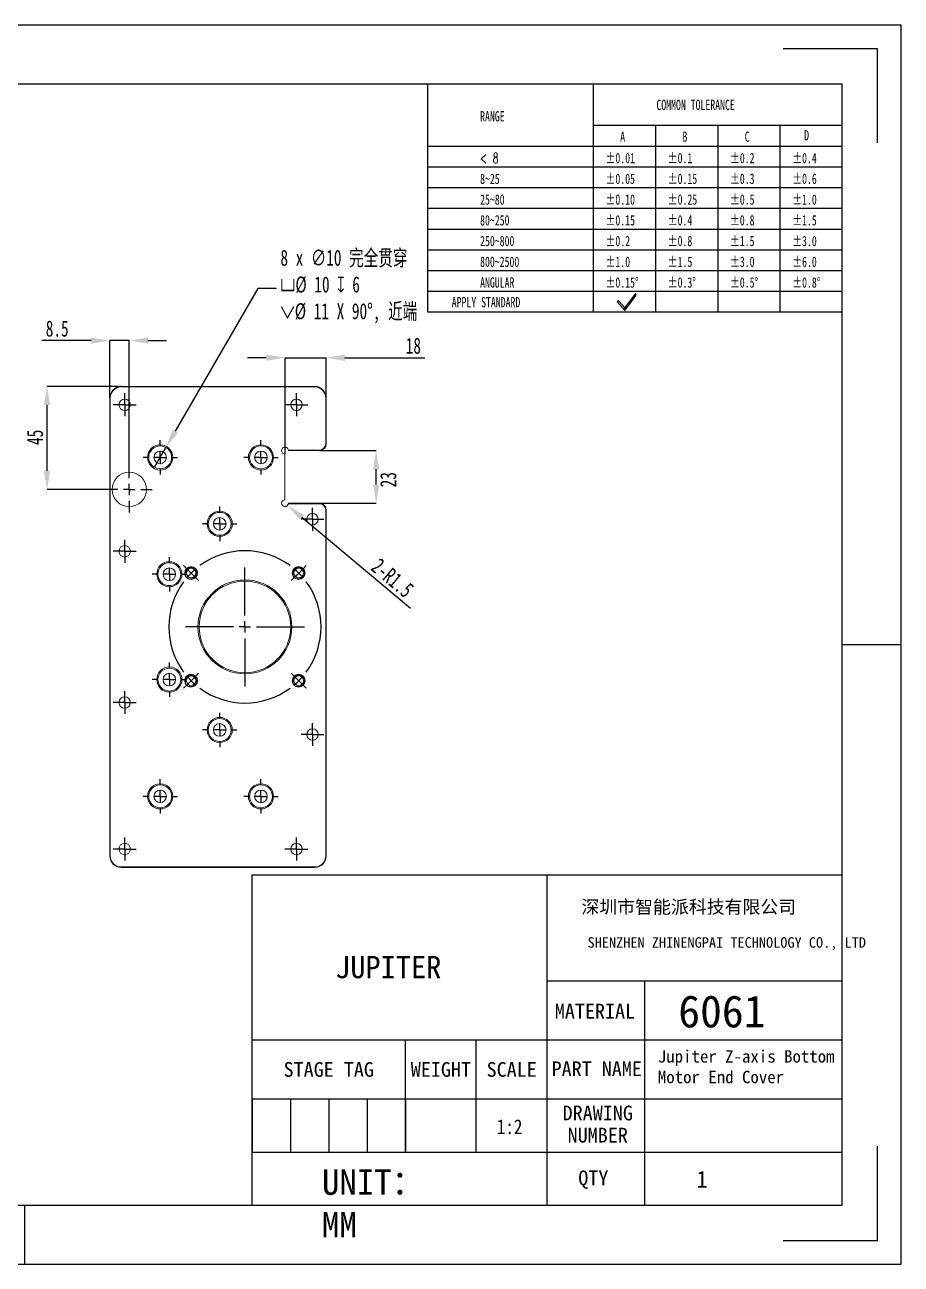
# Model space of a CAD drawing. Header units: millimetres. Extents: x 343 to 726, y -2 to 269.
# Drawn here: x 534.6 to 726, y -2 to 268.6 of the extents above; entities that cross this region are included whole.
import ezdxf

# ---------------------------------------------------------------- set-up
doc = ezdxf.new("R2010")
doc.units = ezdxf.units.MM
doc.header["$PDSIZE"] = -1
doc.linetypes.add('CENTERX2', pattern=[20.32, 12.7, -2.54, 2.54, -2.54])
doc.layers.add('图框', color=7, linetype='Continuous')
doc.layers.add('尺寸线层', color=3, linetype='Continuous', lineweight=18)
doc.styles.add('SLDTEXTSTYLE4', font='TXT', dxfattribs={"width": 0.7})
doc.styles.add('SLDTEXTSTYLE5', font='TXT', dxfattribs={"width": 0.642857, "bigfont": 'bigfont'})
doc.styles.add('TEXTSTYLE_2', font='')
doc.styles.add('TEXTSTYLE_3', font='')
doc.styles.get('TEXTSTYLE_2').set_extended_font_data('宋体')
doc.styles.get('TEXTSTYLE_3').set_extended_font_data('宋体')
doc.dimstyles.new('SLDDIMSTYLE0', dxfattribs={"dimtxt": 3.5, "dimasz": 4.08, "dimexe": 0, "dimexo": 0.0625, "dimgap": 0.875, "dimtad": 2, "dimdec": 1, "dimlfac": 2, "dimrnd": 1e-09, "dimzin": 12, "dimdsep": 46, "dimtxsty": 'SLDTEXTSTYLE4', "dimsah": 1, "dimcen": 0.09, "dimadec": 0, "dimazin": 3, "dimtfac": 1, "dimtdec": 1, "dimtofl": 0, "dimtmove": 0, "dimatfit": 3, "dimfxl": 1, "dimfrac": 2, "dimtolj": 1, "dimtzin": 12, "dimarcsym": 0})
doc.dimstyles.new('SLDDIMSTYLE1', dxfattribs={"dimtxt": 3.5, "dimasz": 4.08, "dimexe": 0, "dimexo": 0.0625, "dimgap": 0.875, "dimtad": 2, "dimdec": 1, "dimlfac": 2, "dimrnd": 1e-09, "dimzin": 12, "dimdsep": 46, "dimtxsty": 'SLDTEXTSTYLE4', "dimsah": 1, "dimcen": 0.09, "dimadec": 0, "dimazin": 3, "dimtfac": 1, "dimtdec": 1, "dimtmove": 0, "dimatfit": 0, "dimfxl": 1, "dimfrac": 2, "dimtolj": 1, "dimtzin": 12, "dimarcsym": 0})
doc.dimstyles.new('SLDDIMSTYLE10', dxfattribs={"dimtxt": 3.5, "dimasz": 4.08, "dimexe": 0, "dimexo": 0.0625, "dimgap": 0.875, "dimtad": 2, "dimdec": 1, "dimlfac": 2, "dimrnd": 1e-09, "dimzin": 12, "dimdsep": 46, "dimtxsty": 'SLDTEXTSTYLE4', "dimsah": 1, "dimcen": 0, "dimadec": 0, "dimazin": 3, "dimtfac": 1, "dimtdec": 1, "dimtofl": 0, "dimtmove": 0, "dimatfit": 3, "dimfxl": 1, "dimfrac": 2, "dimtolj": 1, "dimtzin": 12, "dimarcsym": 0})
doc.dimstyles.new('SLDDIMSTYLE9', dxfattribs={"dimtxt": 3.5, "dimasz": 4.08, "dimexe": 0, "dimexo": 0.0625, "dimgap": 0.875, "dimtad": 0, "dimtih": 1, "dimtoh": 1, "dimdec": 1, "dimlfac": 2, "dimrnd": 1e-09, "dimzin": 12, "dimdsep": 46, "dimtxsty": 'SLDTEXTSTYLE4', "dimblk1": 'NONE', "dimsah": 1, "dimcen": 0, "dimadec": 0, "dimazin": 3, "dimtfac": 1, "dimtdec": 1, "dimtmove": 0, "dimatfit": 3, "dimldrblk": 'NONE', "dimfxl": 1, "dimfrac": 2, "dimtolj": 1, "dimtzin": 12, "dimarcsym": 0})

# ---------------------------------------------------------------- blocks, each defined once
blk = doc.blocks.new('_D_21')
at = {"layer": 'Defpoints', "color": 0, "transparency": 16777216}
for p in [(565.42, 176.31), (562.92, 171.98)]:
    blk.add_point(p, dxfattribs=at)
at = {"layer": '图框', "color": 0, "lineweight": -2, "transparency": 16777216}
for p, q in [((585.46, 211), (567.46, 179.84)), ((589.54, 211), (585.46, 211)), ((562.92, 171.98), (565.42, 176.31))]:
    blk.add_line(p, q, dxfattribs=at)
at = {"layer": '图框', "color": 0, "transparency": 16777216}
blk.add_solid([(566.87, 180.18), (568.05, 179.5), (565.42, 176.31)], dxfattribs=at)
at = {"layer": '图框', "color": 0, "transparency": 16777216, "insert": (590.42, 219.48), "char_height": 3.5, "attachment_point": 1, "style": 'SLDTEXTSTYLE4'}
blk.add_mtext('\\A1;8 x ∅10 完全贯穿\\P{\\fGDT;v}%%c 10 {\\fGDT;x} 6\\P{\\fGDT;w}%%c 11 X 90°, 近端', dxfattribs=at)
blk = doc.blocks.new('_NONE')
blk = doc.blocks.new('_D_22')
at = {"layer": 'Defpoints', "color": 0, "transparency": 16777216}
for p in [(598.92, 175.64), (611.32, 175.64), (598.92, 164.14)]:
    blk.add_point(p, dxfattribs=at)
at = {"layer": '图框', "color": 0, "lineweight": -2, "transparency": 16777216}
for p, q in [((598.98, 175.64), (611.32, 175.64)), ((611.32, 168.22), (611.32, 171.56)), ((598.98, 164.14), (611.32, 164.14))]:
    blk.add_line(p, q, dxfattribs=at)
at = {"layer": '图框', "color": 0, "transparency": 16777216}
for points in [[(610.64, 171.56), (612, 171.56), (611.32, 175.64)], [(610.64, 168.22), (612, 168.22), (611.32, 164.14)]]:
    blk.add_solid(points, dxfattribs=at)
at = {"layer": '图框', "color": 0, "transparency": 16777216, "insert": (612.2, 169.27), "char_height": 3.5, "attachment_point": 2, "rotation": 90, "style": 'SLDTEXTSTYLE4'}
blk.add_mtext('\\A1;23', dxfattribs=at)
blk = doc.blocks.new('_D_23')
at = {"layer": 'Defpoints', "color": 0, "transparency": 16777216}
for p in [(600.42, 195.9), (600.42, 187.14), (591.42, 174.89)]:
    blk.add_point(p, dxfattribs=at)
at = {"layer": '图框', "color": 0, "lineweight": -2, "transparency": 16777216}
for p, q in [((587.34, 195.9), (583.26, 195.9)), ((591.42, 174.95), (591.42, 195.9)), ((591.42, 195.9), (600.42, 195.9)), ((600.42, 187.2), (600.42, 195.9)), ((604.5, 195.9), (621.95, 195.9))]:
    blk.add_line(p, q, dxfattribs=at)
at = {"layer": '图框', "color": 0, "transparency": 16777216}
for points in [[(587.34, 196.58), (587.34, 195.22), (591.42, 195.9)], [(604.5, 196.58), (604.5, 195.22), (600.42, 195.9)]]:
    blk.add_solid(points, dxfattribs=at)
at = {"layer": '图框', "color": 0, "transparency": 16777216, "insert": (619.44, 200.27), "char_height": 3.5, "attachment_point": 2, "style": 'SLDTEXTSTYLE4'}
blk.add_mtext('\\A1;18', dxfattribs=at)
blk = doc.blocks.new('_D_24')
at = {"layer": 'Defpoints', "color": 0, "transparency": 16777216}
for p in [(591.42, 164.14), (591.99, 163.66)]:
    blk.add_point(p, dxfattribs=at)
at = {"layer": '图框', "color": 0, "lineweight": -2, "transparency": 16777216}
blk.add_line((618.81, 141.13), (595.12, 161.03), dxfattribs=at)
at = {"layer": '图框', "color": 0, "transparency": 16777216}
blk.add_solid([(595.55, 161.56), (594.68, 160.51), (591.99, 163.66)], dxfattribs=at)
at = {"layer": '图框', "color": 0, "transparency": 16777216, "insert": (612.2, 152.4), "char_height": 3.5, "attachment_point": 1, "rotation": 319.9611, "style": 'SLDTEXTSTYLE4'}
blk.add_mtext('\\A1;2-R1.5', dxfattribs=at)
blk = doc.blocks.new('_D_25')
at = {"layer": 'Defpoints', "color": 0, "transparency": 16777216}
for p in [(539.46, 189.64), (555.67, 189.64), (552.42, 167.14)]:
    blk.add_point(p, dxfattribs=at)
at = {"layer": '图框', "color": 0, "lineweight": -2, "transparency": 16777216}
for p, q in [((555.61, 189.64), (539.46, 189.64)), ((539.46, 171.22), (539.46, 185.56)), ((552.36, 167.14), (539.46, 167.14))]:
    blk.add_line(p, q, dxfattribs=at)
at = {"layer": '图框', "color": 0, "transparency": 16777216}
for points in [[(538.78, 185.56), (540.14, 185.56), (539.46, 189.64)], [(538.78, 171.22), (540.14, 171.22), (539.46, 167.14)]]:
    blk.add_solid(points, dxfattribs=at)
at = {"layer": '图框', "color": 0, "transparency": 16777216, "insert": (535.08, 178.52), "char_height": 3.5, "attachment_point": 2, "rotation": 90, "style": 'SLDTEXTSTYLE4'}
blk.add_mtext('\\A1;45', dxfattribs=at)
blk = doc.blocks.new('_D_26')
at = {"layer": 'Defpoints', "color": 0, "transparency": 16777216}
for p in [(557.42, 199.64), (553.17, 187.14), (557.42, 172.14)]:
    blk.add_point(p, dxfattribs=at)
at = {"layer": '图框', "color": 0, "lineweight": -2, "transparency": 16777216}
for p, q in [((549.09, 199.64), (538.36, 199.64)), ((553.17, 187.2), (553.17, 199.64)), ((557.42, 199.64), (553.17, 199.64)), ((557.42, 172.2), (557.42, 199.64)), ((561.5, 199.64), (565.58, 199.64))]:
    blk.add_line(p, q, dxfattribs=at)
at = {"layer": '图框', "color": 0, "transparency": 16777216}
for points in [[(549.09, 200.32), (549.09, 198.96), (553.17, 199.64)], [(561.5, 200.32), (561.5, 198.96), (557.42, 199.64)]]:
    blk.add_solid(points, dxfattribs=at)
at = {"layer": '图框', "color": 0, "transparency": 16777216, "insert": (541.68, 204.02), "char_height": 3.5, "attachment_point": 2, "style": 'SLDTEXTSTYLE4'}
blk.add_mtext('\\A1;8.5', dxfattribs=at)
blk = doc.blocks.new('SW_CENTERMARKSYMBOL_21')
at = {"layer": '图框', "color": 0}
for p, q in [((-0.88, 24.38), (-1.63, 25.13)), ((0, 23.5), (-0.88, 24.38)), ((11.75, 14.25), (11.75, 24.75)), ((23.5, 23.5), (24.38, 24.38)), ((24.38, 24.38), (25.13, 25.13)), ((0, 23.5), (0.88, 22.62)), ((0.88, 22.62), (1.63, 21.87)), ((22.62, 22.62), (21.87, 21.87)), ((23.5, 23.5), (22.62, 22.62)), ((9.25, 11.75), (-1.25, 11.75)), ((11.75, 11.75), (10.5, 11.75)), ((11.75, 11.75), (11.75, 13)), ((11.75, 11.75), (11.75, 10.5)), ((11.75, 11.75), (13, 11.75)), ((14.25, 11.75), (24.75, 11.75)), ((11.75, 9.25), (11.75, -1.25)), ((0, 0), (-0.88, -0.88)), ((0, 0), (0.88, 0.88)), ((0.88, 0.88), (1.63, 1.63)), ((22.62, 0.88), (21.87, 1.63)), ((23.5, 0), (22.62, 0.88)), ((-0.88, -0.88), (-1.63, -1.63)), ((23.5, 0), (24.38, -0.88)), ((24.38, -0.88), (25.13, -1.63))]:
    blk.add_line(p, q, dxfattribs=at)
for start, end in [(53.62, 126.38), (135, 139.31), (130.69, 135), (45, 49.31), (40.69, 45), (143.62, 216.38), (323.62, 36.38), (220.69, 225), (315, 319.31), (225, 229.31), (233.62, 306.38), (310.69, 315)]:
    blk.add_arc((11.75, 11.75), 16.62, start, end, dxfattribs=at)
blk = doc.blocks.new('SW_CENTERMARKSYMBOL_22')
at = {"layer": '图框', "color": 0}
for p, q in [((0, 2.5), (0, 3.75)), ((-2.5, 0), (-3.75, 0)), ((0, 0), (-1.25, 0)), ((0, 0), (0, 1.25)), ((0, 0), (0, -1.25)), ((0, 0), (1.25, 0)), ((2.5, 0), (3.75, 0)), ((0, -2.5), (0, -3.75))]:
    blk.add_line(p, q, dxfattribs=at)
blk = doc.blocks.new('SW_CENTERMARKSYMBOL_23')
at = {"layer": '图框', "color": 0}
for p, q in [((0, 2.5), (0, 3.75)), ((-2.5, 0), (-3.75, 0)), ((0, 0), (-1.25, 0)), ((0, 0), (0, 1.25)), ((0, 0), (0, -1.25)), ((0, 0), (1.25, 0)), ((2.5, 0), (3.75, 0)), ((0, -2.5), (0, -3.75))]:
    blk.add_line(p, q, dxfattribs=at)
blk = doc.blocks.new('SW_CENTERMARKSYMBOL_24')
at = {"layer": '图框', "color": 0}
for p, q in [((0, 2.5), (0, 3.75)), ((-2.5, 0), (-3.75, 0)), ((0, 0), (-1.25, 0)), ((0, 0), (0, 1.25)), ((0, 0), (0, -1.25)), ((0, 0), (1.25, 0)), ((2.5, 0), (3.75, 0)), ((0, -2.5), (0, -3.75))]:
    blk.add_line(p, q, dxfattribs=at)
blk = doc.blocks.new('SW_CENTERMARKSYMBOL_25')
at = {"layer": '图框', "color": 0}
for p, q in [((0, 2.5), (0, 3.75)), ((-2.5, 0), (-3.75, 0)), ((0, 0), (-1.25, 0)), ((0, 0), (0, 1.25)), ((0, 0), (0, -1.25)), ((0, 0), (1.25, 0)), ((2.5, 0), (3.75, 0)), ((0, -2.5), (0, -3.75))]:
    blk.add_line(p, q, dxfattribs=at)
blk = doc.blocks.new('SW_CENTERMARKSYMBOL_26')
at = {"layer": '图框', "color": 0}
for p, q in [((0, 2.5), (0, 3.75)), ((-2.5, 0), (-3.75, 0)), ((0, 0), (-1.25, 0)), ((0, 0), (0, 1.25)), ((0, 0), (0, -1.25)), ((0, 0), (1.25, 0)), ((2.5, 0), (3.75, 0)), ((0, -2.5), (0, -3.75))]:
    blk.add_line(p, q, dxfattribs=at)
blk = doc.blocks.new('SW_CENTERMARKSYMBOL_27')
at = {"layer": '图框', "color": 0}
for p, q in [((0, 2.5), (0, 3.75)), ((-2.5, 0), (-3.75, 0)), ((0, 0), (-1.25, 0)), ((0, 0), (0, 1.25)), ((0, 0), (0, -1.25)), ((0, 0), (1.25, 0)), ((2.5, 0), (3.75, 0)), ((0, -2.5), (0, -3.75))]:
    blk.add_line(p, q, dxfattribs=at)
blk = doc.blocks.new('SW_CENTERMARKSYMBOL_28')
at = {"layer": '图框', "color": 0}
for p, q in [((0, 2.5), (0, 3.75)), ((-2.5, 0), (-3.75, 0)), ((0, 0), (-1.25, 0)), ((0, 0), (0, 1.25)), ((0, 0), (0, -1.25)), ((0, 0), (1.25, 0)), ((2.5, 0), (3.75, 0)), ((0, -2.5), (0, -3.75))]:
    blk.add_line(p, q, dxfattribs=at)
blk = doc.blocks.new('SW_CENTERMARKSYMBOL_29')
at = {"layer": '图框', "color": 0}
for p, q in [((0, 2.5), (0, 3.75)), ((-2.5, 0), (-3.75, 0)), ((0, 0), (-1.25, 0)), ((0, 0), (0, 1.25)), ((0, 0), (0, -1.25)), ((0, 0), (1.25, 0)), ((2.5, 0), (3.75, 0)), ((0, -2.5), (0, -3.75))]:
    blk.add_line(p, q, dxfattribs=at)
blk = doc.blocks.new('SW_CENTERMARKSYMBOL_30')
at = {"layer": '图框', "color": 0}
for p, q in [((0, 2.5), (0, 11.25)), ((-2.5, 0), (-11.25, 0)), ((0, 0), (-1.25, 0)), ((0, 0), (0, 1.25)), ((0, 0), (0, -1.25)), ((0, 0), (1.25, 0)), ((2.5, 0), (11.25, 0)), ((0, -2.5), (0, -11.25))]:
    blk.add_line(p, q, dxfattribs=at)
blk = doc.blocks.new('SW_CENTERMARKSYMBOL_31')
at = {"layer": '图框', "color": 0}
for p, q in [((-1.25, 0), (-2.5, 0)), ((0, 0), (-1.25, 0)), ((0, 1.25), (0, 2.5)), ((0, 0), (0, 1.25)), ((0, 0), (0, -1.25)), ((0, 0), (1.25, 0)), ((1.25, 0), (2.5, 0)), ((0, -1.25), (0, -2.5))]:
    blk.add_line(p, q, dxfattribs=at)
blk = doc.blocks.new('SW_CENTERMARKSYMBOL_32')
at = {"layer": '图框', "color": 0}
for p, q in [((-1.25, 0), (-2.5, 0)), ((0, 0), (-1.25, 0)), ((0, 1.25), (0, 2.5)), ((0, 0), (0, 1.25)), ((0, 0), (0, -1.25)), ((0, 0), (1.25, 0)), ((1.25, 0), (2.5, 0)), ((0, -1.25), (0, -2.5))]:
    blk.add_line(p, q, dxfattribs=at)
blk = doc.blocks.new('SW_CENTERMARKSYMBOL_33')
at = {"layer": '图框', "color": 0}
for p, q in [((-1.25, 0), (-2.5, 0)), ((0, 0), (-1.25, 0)), ((0, 1.25), (0, 2.5)), ((0, 0), (0, 1.25)), ((0, 0), (0, -1.25)), ((0, 0), (1.25, 0)), ((1.25, 0), (2.5, 0)), ((0, -1.25), (0, -2.5))]:
    blk.add_line(p, q, dxfattribs=at)
blk = doc.blocks.new('SW_CENTERMARKSYMBOL_34')
at = {"layer": '图框', "color": 0}
for p, q in [((-1.25, 0), (-2.5, 0)), ((0, 0), (-1.25, 0)), ((0, 1.25), (0, 2.5)), ((0, 0), (0, 1.25)), ((0, 0), (0, -1.25)), ((0, 0), (1.25, 0)), ((1.25, 0), (2.5, 0)), ((0, -1.25), (0, -2.5))]:
    blk.add_line(p, q, dxfattribs=at)
blk = doc.blocks.new('SW_CENTERMARKSYMBOL_35')
at = {"layer": '图框', "color": 0}
for p, q in [((-1.25, 0), (-2.5, 0)), ((0, 0), (-1.25, 0)), ((0, 1.25), (0, 2.5)), ((0, 0), (0, 1.25)), ((0, 0), (0, -1.25)), ((0, 0), (1.25, 0)), ((1.25, 0), (2.5, 0)), ((0, -1.25), (0, -2.5))]:
    blk.add_line(p, q, dxfattribs=at)
blk = doc.blocks.new('SW_CENTERMARKSYMBOL_36')
at = {"layer": '图框', "color": 0}
for p, q in [((-1.25, 0), (-2.5, 0)), ((0, 0), (-1.25, 0)), ((0, 1.25), (0, 2.5)), ((0, 0), (0, 1.25)), ((0, 0), (0, -1.25)), ((0, 0), (1.25, 0)), ((1.25, 0), (2.5, 0)), ((0, -1.25), (0, -2.5))]:
    blk.add_line(p, q, dxfattribs=at)
blk = doc.blocks.new('SW_CENTERMARKSYMBOL_37')
at = {"layer": '图框', "color": 0}
for p, q in [((-1.25, 0), (-2.5, 0)), ((0, 0), (-1.25, 0)), ((0, 1.25), (0, 2.5)), ((0, 0), (0, 1.25)), ((0, 0), (0, -1.25)), ((0, 0), (1.25, 0)), ((1.25, 0), (2.5, 0)), ((0, -1.25), (0, -2.5))]:
    blk.add_line(p, q, dxfattribs=at)
blk = doc.blocks.new('SW_CENTERMARKSYMBOL_38')
at = {"layer": '图框', "color": 0}
for p, q in [((-1.25, 0), (-2.5, 0)), ((0, 0), (-1.25, 0)), ((0, 1.25), (0, 2.5)), ((0, 0), (0, 1.25)), ((0, 0), (0, -1.25)), ((0, 0), (1.25, 0)), ((1.25, 0), (2.5, 0)), ((0, -1.25), (0, -2.5))]:
    blk.add_line(p, q, dxfattribs=at)
blk = doc.blocks.new('SW_CENTERMARKSYMBOL_39')
at = {"layer": '图框', "color": 0}
for p, q in [((0, 2.5), (0, 5)), ((-2.5, 0), (-5, 0)), ((0, 0), (-1.25, 0)), ((0, 0), (0, 1.25)), ((0, 0), (0, -1.25)), ((0, 0), (1.25, 0)), ((2.5, 0), (5, 0)), ((0, -2.5), (0, -5))]:
    blk.add_line(p, q, dxfattribs=at)

msp = doc.modelspace()

# ---------------------------------------------------------------- linework, layer by layer
at = {"color": 7, "linetype": 'Continuous'}
for p, q in [((343.2676861, 268.5895134), (725.9520135, 268.5895134)), ((725.9520135, -1.99536456), (725.9520135, 268.5895134)), ((700.18202513, 263.43551573), (720.79801583, 263.43551573)), ((720.79801583, 242.81952503), (720.79801583, 263.43551573)), ((356.15268028, 255.70451921), (713.06701932, 255.70451921)), ((713.06701932, 10.88962963), (713.06701932, 255.70451921)), ((713.06701932, 133.29707442), (725.9520135, 133.29707442)), ((720.79801583, 3.15863311), (720.79801583, 23.77462382)), ((356.15268028, 10.88962963), (713.06701932, 10.88962963)), ((534.6098498, -1.99536456), (534.6098498, 10.88962963)), ((700.18202513, 3.15863311), (720.79801583, 3.15863311)), ((343.2676861, -1.99536456), (725.9520135, -1.99536456))]:
    msp.add_line(p, q, dxfattribs=at)
for p, q in [((622.49441472, 255.70451921), (622.49441472, 205.88958669)), ((658.72345656, 255.70451921), (658.72345656, 205.88958669)), ((658.72345656, 246.64725876), (713.06701932, 246.64725876)), ((672.30934725, 246.64725876), (672.30934725, 205.88958669)), ((685.89523794, 246.64725876), (685.89523794, 205.88958669)), ((699.48112863, 246.64725876), (699.48112863, 205.88958669)), ((622.49441472, 242.11862853), (713.06701932, 242.11862853)), ((622.49441472, 237.5899983), (713.06701932, 237.5899983)), ((622.49441472, 233.06136807), (713.06701932, 233.06136807)), ((622.49441472, 228.53273784), (713.06701932, 228.53273784)), ((622.49441472, 224.00410761), (713.06701932, 224.00410761)), ((622.49441472, 219.47547738), (713.06701932, 219.47547738)), ((622.49441472, 214.94684715), (713.06701932, 214.94684715)), ((622.49441472, 210.41821692), (713.06701932, 210.41821692)), ((667.9251763, 209.95064314), (665.59398608, 206.78901768)), ((665.62200292, 206.21654165), (668.10817123, 209.58835272)), ((668.10817123, 209.58835272), (667.9251763, 209.95064314)), ((622.49441472, 205.88958669), (713.06701932, 205.88958669)), ((664.19416174, 208.34332995), (663.92495465, 208.10088019)), ((663.92495465, 208.10088019), (665.62200292, 206.21654165)), ((665.59398608, 206.78901768), (664.19416174, 208.34332995)), ((665.62200292, 206.21654165), (665.59398608, 206.78901768)), ((665.59398608, 206.78901768), (665.62200292, 206.21654165))]:
    msp.add_line(p, q)
at = {"color": 7, "linetype": 'Continuous', "lineweight": 15}
for p, q in [((555.6691113, 189.54164266), (555.6691113, 189.64164266)), ((555.6691113, 189.64164266), (597.9191113, 189.64164266)), ((597.9191113, 189.54164266), (555.6691113, 189.54164266)), ((597.9191113, 189.54164266), (597.9191113, 189.64164266)), ((553.2691113, 187.14164266), (553.1691113, 187.14164266)), ((553.1691113, 87.14164266), (553.1691113, 187.14164266)), ((553.2691113, 187.14164266), (553.2691113, 87.14164266)), ((600.3191113, 177.14164266), (600.3191113, 187.14164266)), ((600.3191113, 187.14164266), (600.4191113, 187.14164266)), ((600.4191113, 187.14164266), (600.4191113, 177.14164266)), ((600.3191113, 177.14164266), (600.4191113, 177.14164266)), ((591.4191113, 164.89164266), (591.4191113, 174.89164266)), ((592.16241474, 175.74164266), (598.9191113, 175.74164266)), ((598.9191113, 175.64164266), (592.1691113, 175.64164266)), ((598.9191113, 175.74164266), (598.9191113, 175.64164266)), ((598.9191113, 164.04164266), (592.16241474, 164.04164266)), ((592.1691113, 164.14164266), (598.9191113, 164.14164266)), ((598.9191113, 164.04164266), (598.9191113, 164.14164266)), ((600.3191113, 87.14164266), (600.3191113, 162.64164266)), ((600.3191113, 162.64164266), (600.4191113, 162.64164266)), ((600.4191113, 162.64164266), (600.4191113, 87.14164266)), ((553.2691113, 87.14164266), (553.1691113, 87.14164266)), ((600.3191113, 87.14164266), (600.4191113, 87.14164266)), ((555.6691113, 84.74164266), (555.6691113, 84.64164266)), ((555.6691113, 84.74164266), (597.9191113, 84.74164266)), ((597.9191113, 84.64164266), (555.6691113, 84.64164266)), ((597.9191113, 84.74164266), (597.9191113, 84.64164266))]:
    msp.add_line(p, q, dxfattribs=at)
at = {"color": 2, "linetype": 'Continuous'}
for p, q in [((584.21707743, 46.96761336), (584.21707743, 83.04559708)), ((584.21707743, 46.96761336), (584.21707743, 83.04559708)), ((584.21707743, 83.04559708), (648.64204837, 83.04559708)), ((648.64204837, 34.08261917), (648.64204837, 83.04559708)), ((648.64204837, 59.85260754), (648.64204837, 83.04559708)), ((648.64204837, 83.04559708), (713.06701932, 83.04559708)), ((648.64204837, 46.96761336), (648.64204837, 83.04559708)), ((713.06701932, 59.85260754), (713.06701932, 83.04559708)), ((648.64204837, 59.85260754), (713.06701932, 59.85260754)), ((669.93230491, 59.85260754), (669.93230491, 10.88962963)), ((713.06701932, 34.08261917), (713.06701932, 59.85260754)), ((584.21707743, 10.88962963), (584.21707743, 46.96761336)), ((584.21707743, 46.96761336), (648.64204837, 46.96761336)), ((584.21707743, 34.08261917), (584.21707743, 46.96761336)), ((584.21707743, 46.96761336), (617.71806232, 46.96761336)), ((617.71806232, 34.08261917), (617.71806232, 46.96761336)), ((617.71806232, 34.08261917), (617.71806232, 46.96761336)), ((617.71806232, 46.96761336), (648.64204837, 46.96761336)), ((633.18005534, 34.08261917), (633.18005534, 46.96761336)), ((648.64204837, 46.96761336), (713.06701932, 46.96761336)), ((648.64204837, 34.08261917), (648.64204837, 46.96761336)), ((584.21707743, 22.4861244), (584.21707743, 34.08261917)), ((584.21707743, 34.08261917), (617.71806232, 34.08261917)), ((584.21707743, 34.08261917), (617.71806232, 34.08261917)), ((584.21707743, 34.08261917), (617.71806232, 34.08261917)), ((584.21707743, 34.08261917), (584.21707743, 22.4861244)), ((592.59232365, 34.08261917), (592.59232365, 22.4861244)), ((600.96756987, 34.08261917), (600.96756987, 22.4861244)), ((609.3428161, 34.08261917), (609.3428161, 22.4861244)), ((617.71806232, 22.4861244), (617.71806232, 34.08261917)), ((617.71806232, 22.4861244), (617.71806232, 34.08261917)), ((617.71806232, 34.08261917), (648.64204837, 34.08261917)), ((617.71806232, 34.08261917), (648.64204837, 34.08261917)), ((617.71806232, 34.08261917), (617.71806232, 22.4861244)), ((633.18005534, 22.4861244), (633.18005534, 34.08261917)), ((648.64204837, 10.88962963), (648.64204837, 34.08261917)), ((648.64204837, 34.08261917), (713.06701932, 34.08261917)), ((648.64204837, 34.08261917), (713.06701932, 34.08261917)), ((648.64204837, 22.4861244), (648.64204837, 34.08261917)), ((713.06701932, 10.88962963), (713.06701932, 34.08261917)), ((584.21707743, 10.88962963), (584.21707743, 22.4861244)), ((584.21707743, 22.4861244), (648.64204837, 22.4861244)), ((584.21707743, 22.4861244), (617.71806232, 22.4861244)), ((584.21707743, 22.4861244), (617.71806232, 22.4861244)), ((617.71806232, 22.4861244), (648.64204837, 22.4861244)), ((648.64204837, 10.88962963), (648.64204837, 22.4861244)), ((648.64204837, 22.4861244), (713.06701932, 22.4861244)), ((532.67710067, 10.88962963), (563.60108672, 10.88962963)), ((563.60108672, 10.88962963), (584.21707743, 10.88962963)), ((584.21707743, 10.88962963), (648.64204837, 10.88962963)), ((648.64204837, 10.88962963), (713.06701932, 10.88962963))]:
    msp.add_line(p, q, dxfattribs=at)
at = {"color": 7, "linetype": 'Continuous', "lineweight": 15}
for centre, radius in [((556.4191113, 185.64164266), 1.25), ((593.9191113, 185.64164266), 1.25), ((564.1691113, 174.14164266), 2.75), ((564.1691113, 174.14164266), 2.5), ((586.1691113, 174.14164266), 2.75), ((586.1691113, 174.14164266), 2.5), ((564.1691113, 174.14164266), 1.375), ((586.1691113, 174.14164266), 1.375), ((557.4191113, 167.14164266), 3.75), ((577.1691113, 159.64164266), 2.75), ((577.1691113, 159.64164266), 2.5), ((577.1691113, 159.64164266), 1.375), ((597.4191113, 160.64164266), 1.25), ((556.4191113, 153.64164266), 1.25), ((566.1691113, 148.64164266), 2.75), ((566.1691113, 148.64164266), 2.5), ((566.1691113, 148.64164266), 1.375), ((570.9191113, 148.89164266), 1.4), ((570.9191113, 148.89164266), 1.05), ((594.4191113, 148.89164266), 1.4), ((594.4191113, 148.89164266), 1.05), ((582.6691113, 137.14164266), 10.25), ((582.6691113, 137.14164266), 10), ((566.1691113, 125.64164266), 2.75), ((566.1691113, 125.64164266), 2.5), ((566.1691113, 125.64164266), 1.375), ((570.9191113, 125.39164266), 1.4), ((570.9191113, 125.39164266), 1.05), ((594.4191113, 125.39164266), 1.4), ((594.4191113, 125.39164266), 1.05), ((556.4191113, 120.64164266), 1.25), ((577.1691113, 114.64164266), 2.75), ((577.1691113, 114.64164266), 2.5), ((577.1691113, 114.64164266), 1.375), ((597.4191113, 113.64164266), 1.25), ((564.1691113, 100.14164266), 2.75), ((586.1691113, 100.14164266), 2.75), ((564.1691113, 100.14164266), 2.5), ((564.1691113, 100.14164266), 1.375), ((586.1691113, 100.14164266), 2.5), ((586.1691113, 100.14164266), 1.375), ((556.4191113, 88.64164266), 1.25), ((593.9191113, 88.64164266), 1.25)]:
    msp.add_circle(centre, radius, dxfattribs=at)
for centre, radius, start, end in [((555.6691113, 187.14164266), 2.5, 90, 180), ((555.6691113, 187.14164266), 2.4, 90, 180), ((597.9191113, 187.14164266), 2.5, 0, 90), ((597.9191113, 187.14164266), 2.4, 0, 90), ((591.4191113, 175.64164266), 0.75, 7.6622556608, 270), ((598.9191113, 177.14164266), 1.4, 270, 0), ((598.9191113, 177.14164266), 1.5, 270, 0), ((591.4191113, 164.14164266), 0.75, 90, 352.3377443392), ((598.9191113, 162.64164266), 1.5, 0, 90), ((598.9191113, 162.64164266), 1.4, 0, 90), ((555.6691113, 87.14164266), 2.5, 180, 270), ((555.6691113, 87.14164266), 2.4, 180, 270), ((597.9191113, 87.14164266), 2.4, 270, 0), ((597.9191113, 87.14164266), 2.5, 270, 0)]:
    msp.add_arc(centre, radius, start, end, dxfattribs=at)
at = {"color": 7, "linetype": 'Continuous', "lineweight": 0}
for centre in [(570.9191113, 148.89164266), (594.4191113, 148.89164266), (570.9191113, 125.39164266), (594.4191113, 125.39164266)]:
    msp.add_arc(centre, 1.25, 255, 195, dxfattribs=at)
at = {"color": 7, "linetype": 'Continuous', "lineweight": 15}
for points in [[(592.1691113, 175.64164266), (592.1691113, 175.64164266), (592.16926054, 175.65251915), (592.16781225, 175.68948692), (592.16594243, 175.7154212), (592.16241474, 175.74164266)], [(592.16241474, 164.04164266), (592.16594219, 164.06786234), (592.16780834, 164.09373154), (592.16926036, 164.13072881), (592.1691113, 164.14164266), (592.1691113, 164.14164266)]]:
    msp.add_open_spline(points, degree=3, knots=[0, 0, 0, 0, 0.5, 0.5, 1, 1, 1, 1], dxfattribs=at)

# ---------------------------------------------------------------- block references
at = {"layer": '图框'}
for name, p in [('SW_CENTERMARKSYMBOL_32', (556.4191113, 185.64164266)), ('SW_CENTERMARKSYMBOL_33', (593.9191113, 185.64164266)), ('SW_CENTERMARKSYMBOL_25', (564.1691113, 174.14164266)), ('SW_CENTERMARKSYMBOL_29', (586.1691113, 174.14164266)), ('SW_CENTERMARKSYMBOL_39', (557.4191113, 167.14164266)), ('SW_CENTERMARKSYMBOL_22', (577.1691113, 159.64164266)), ('SW_CENTERMARKSYMBOL_34', (597.4191113, 160.64164266)), ('SW_CENTERMARKSYMBOL_31', (556.4191113, 153.64164266)), ('SW_CENTERMARKSYMBOL_21', (570.9191113, 125.39164266)), ('SW_CENTERMARKSYMBOL_28', (566.1691113, 148.64164266)), ('SW_CENTERMARKSYMBOL_30', (582.6691113, 137.14164266)), ('SW_CENTERMARKSYMBOL_27', (566.1691113, 125.64164266)), ('SW_CENTERMARKSYMBOL_37', (556.4191113, 120.64164266)), ('SW_CENTERMARKSYMBOL_23', (577.1691113, 114.64164266)), ('SW_CENTERMARKSYMBOL_35', (597.4191113, 113.64164266)), ('SW_CENTERMARKSYMBOL_24', (564.1691113, 100.14164266)), ('SW_CENTERMARKSYMBOL_26', (586.1691113, 100.14164266)), ('SW_CENTERMARKSYMBOL_38', (556.4191113, 88.64164266)), ('SW_CENTERMARKSYMBOL_36', (593.9191113, 88.64164266))]:
    msp.add_blockref(name, p, dxfattribs=at)

# ---------------------------------------------------------------- texts
at = {"attachment_point": 1}
for s, insert, char_height, width, style in [('COMMON TOLERANCE', (672.50533865, 252.2353473), 2.2459884381, 73.9417575631, 'SLDTEXTSTYLE4'), ('RANGE', (634.01331683, 249.73460668), 2.245988438, 22.0594246426, 'SLDTEXTSTYLE4'), ('A', (664.60583984, 245.29078673), 2.24598844, 3.2450040954, 'SLDTEXTSTYLE4'), ('B', (678.19173053, 245.29078673), 2.24598844, 3.1931217625, 'SLDTEXTSTYLE4'), ('C', (691.77762122, 245.29078673), 2.24598844, 3.2308543682, 'SLDTEXTSTYLE4'), ('D', (704.76163838, 245.59567779), 2.24598844, 3.1931217625, 'SLDTEXTSTYLE4'), ('%%P0.01', (661.41036491, 240.62117619), 2.245988438, 15.7250634506, 'SLDTEXTSTYLE4'), ('%%P0.1', (674.9962556, 240.62117619), 2.245988438, 11.7914393001, 'SLDTEXTSTYLE4'), ('%%P0.2', (688.58214629, 240.62117619), 2.245988438, 13.4139413478, 'SLDTEXTSTYLE4'), ('%%P0.4', (702.16803698, 240.62117619), 2.245988438, 13.3620590149, 'SLDTEXTSTYLE4'), ('< 8', (634.01331683, 240.62117619), 2.245988438, 10.7793969099, 'SLDTEXTSTYLE5'), ('8~25', (634.01331683, 236.09254596), 2.245988438, 17.3947312555, 'SLDTEXTSTYLE4'), ('%%P0.05', (661.41036491, 236.09254596), 2.245988438, 17.3475654983, 'SLDTEXTSTYLE4'), ('%%P0.15', (674.9962556, 236.09254596), 2.245988438, 16.5598973531, 'SLDTEXTSTYLE4'), ('%%P0.3', (688.58214629, 236.09254596), 2.245988438, 13.4139413478, 'SLDTEXTSTYLE4'), ('%%P0.6', (702.16803698, 236.09254596), 2.245988438, 13.4139413478, 'SLDTEXTSTYLE4'), ('25~80', (634.01331683, 231.56391573), 2.245988438, 21.328355406, 'SLDTEXTSTYLE4'), ('%%P0.10', (661.41036491, 231.56391573), 2.245988438, 15.7769457835, 'SLDTEXTSTYLE4'), ('%%P0.25', (674.9962556, 231.56391573), 2.245988438, 18.1305170678, 'SLDTEXTSTYLE4'), ('%%P0.5', (688.58214629, 231.56391573), 2.245988438, 13.4139413478, 'SLDTEXTSTYLE4'), ('%%P1.0', (702.16803698, 231.56391573), 2.245988438, 11.843321633, 'SLDTEXTSTYLE4'), ('80~250', (634.01331683, 227.0352855), 2.245988438, 25.2619795565, 'SLDTEXTSTYLE4'), ('%%P0.15', (661.41036491, 227.0352855), 2.245988438, 16.5598973531, 'SLDTEXTSTYLE4'), ('%%P0.4', (674.9962556, 227.0352855), 2.245988438, 13.3620590149, 'SLDTEXTSTYLE4'), ('%%P0.8', (688.58214629, 227.0352855), 2.245988438, 13.4139413478, 'SLDTEXTSTYLE4'), ('%%P1.5', (702.16803698, 227.0352855), 2.245988438, 12.6262732025, 'SLDTEXTSTYLE4'), ('250~800', (634.01331683, 222.50665527), 2.245988438, 29.195603707, 'SLDTEXTSTYLE4'), ('%%P0.2', (661.41036491, 222.50665527), 2.245988438, 13.4139413478, 'SLDTEXTSTYLE4'), ('%%P0.8', (674.9962556, 222.50665527), 2.245988438, 13.4139413478, 'SLDTEXTSTYLE4'), ('%%P1.5', (688.58214629, 222.50665527), 2.245988438, 12.6262732025, 'SLDTEXTSTYLE4'), ('%%P3.0', (702.16803698, 222.50665527), 2.245988438, 13.4139413478, 'SLDTEXTSTYLE4'), ('800~2500', (634.01331683, 217.97802504), 2.245988438, 33.1292278576, 'SLDTEXTSTYLE4'), ('%%P1.0', (661.41036491, 217.97802504), 2.245988438, 11.843321633, 'SLDTEXTSTYLE4'), ('%%P1.5', (674.9962556, 217.97802504), 2.245988438, 12.6262732025, 'SLDTEXTSTYLE4'), ('%%P3.0', (688.58214629, 217.97802504), 2.245988438, 13.4139413478, 'SLDTEXTSTYLE4'), ('%%P6.0', (702.16803698, 217.97802504), 2.245988438, 13.4139413478, 'SLDTEXTSTYLE4'), ('ANGULAR', (634.01331683, 213.44939481), 2.245988438, 31.5444584156, 'SLDTEXTSTYLE4'), ('%%P0.15%%D', (661.41036491, 213.44939481), 2.245988438, 19.7247196612, 'SLDTEXTSTYLE4'), ('%%P0.3%%D', (674.9962556, 213.44939481), 2.245988438, 16.5787636559, 'SLDTEXTSTYLE4'), ('%%P0.5%%D', (688.58214629, 213.44939481), 2.245988438, 16.5787636559, 'SLDTEXTSTYLE4'), ('%%P0.8%%D', (702.16803698, 213.44939481), 2.245988438, 16.5787636559, 'SLDTEXTSTYLE4'), ('APPLY STANDARD', (627.81956902, 209.15108317), 2.2459884381, 64.5604884559, 'SLDTEXTSTYLE4')]:
    msp.add_mtext(s, dxfattribs=dict(at, insert=insert, char_height=char_height, width=width, style=style))
at = {"color": 7, "linetype": 'Continuous', "insert": (679.5791716, 77.44913125), "char_height": 2.8639084822, "width": 67.9482115428, "attachment_point": 2, "style": 'TEXTSTYLE_2'}
msp.add_mtext('深圳市智能派科技有限公司', dxfattribs=at)
at = {"color": 7, "linetype": 'Continuous', "attachment_point": 2, "line_spacing_factor": 0.9, "style": 'TEXTSTYLE_3'}
for s, insert, char_height, width in [('MATERIAL\\P ', (659.09260556, 54.86739133), 3.221248547, 46.5648578822), ('STAGE TAG ', (600.96756987, 42.13574053), 3.221248547, 38.9569746179), ('WEIGHT', (625.44905883, 42.13574053), 3.221248547, 14.1558774048), ('SCALE', (640.91105186, 42.13574053), 3.221248547, 14.1558774048), ('PART NAME', (659.48555482, 42.28246767), 3.221248547, 26.9884776144), ('DRAWING NUMBER', (659.70048994, 32.62800135), 3.2212485472, 26.9884776144), ('QTY', (658.73553331, 18.47530416), 3.221248547, 35.9556088243)]:
    msp.add_mtext(s, dxfattribs=dict(at, insert=insert, char_height=char_height, width=width))
at = {"insert": (637.66776054, 26.35608109), "char_height": 3.2212485472, "width": 7.7213327677, "attachment_point": 7}
msp.add_mtext('{\\W0.85;1:2}', dxfattribs=at)
at = {"layer": '尺寸线层', "attachment_point": 1}
for s, insert, char_height, width in [('SHENZHEN ZHINENGPAI TECHNOLOGY CO., LTD', (657.4721316, 69.39573565), 2.2911267858, 64.8265181421), ('JUPITER', (602.36981291, 65.31399247), 4.867054158, 39.7203834289), ('6061', (677.28130774, 56.71268153), 7, 24.8526251727), ('UNIT：MM', (599.48413458, 18.74828373), 5.588492943, 21.6622440837)]:
    msp.add_mtext(s, dxfattribs=dict(at, insert=insert, char_height=char_height, width=width))
at = {"layer": '尺寸线层', "linetype": 'CENTERX2', "insert": (672.83024291, 44.73018374), "char_height": 3.6, "width": 45.6035295785, "attachment_point": 1}
msp.add_mtext('{\\H0.75x;Jupiter Z-axis Bottom Motor End Cover}', dxfattribs=at)
at = {"layer": '尺寸线层', "ltscale": 0.2, "insert": (681.23245753, 18.36510691), "char_height": 3.65029062, "width": 21.8928778499, "attachment_point": 1}
msp.add_mtext('1\\P\\P', dxfattribs=at)

# ---------------------------------------------------------------- dimensions: what is measured, and where the dimension line sits
at = {"layer": '图框', "color": 3}
dim = msp.add_diameter_dim_2p(p1=(562.91861803, 171.97686402), p2=(565.41960457, 176.30642131), text='8 x <> 完全贯穿\\P{\\fGDT;v}%%c 10 {\\fGDT;x} 6\\P{\\fGDT;w}%%c 11 X 90°, 近端', dimstyle='SLDDIMSTYLE9', dxfattribs=at)
dim.commit()
dim.dimension.update_dxf_attribs({"geometry": '_D_21', "text_midpoint": (609.10979203, 211.00207048), "dimtype": 163})
for base, p1, p2, picture, middle in [((557.4191113, 199.64164266), (553.1691113, 187.14164266), (557.4191113, 172.14164266), '_D_26', (541.6841113, 199.64164266)), ((600.4191113, 195.89808282), (591.4191113, 174.89164266), (600.4191113, 187.14164266), '_D_23', (619.4417611, 195.89808282))]:
    dim = msp.add_linear_dim(base=base, p1=p1, p2=p2, dimstyle='SLDDIMSTYLE1', dxfattribs=at)
    dim.commit()
    dim.dimension.update_dxf_attribs({"geometry": picture, "text_midpoint": middle, "dimtype": 160})
for base, p1, p2, dimstyle, picture, middle in [((539.45986894, 189.64164266), (552.4191113, 167.14164266), (555.6691113, 189.64164266), 'SLDDIMSTYLE0', '_D_25', (539.45986894, 178.52261294)), ((611.32449376, 175.64164266), (598.9191113, 164.14164266), (598.9191113, 175.64164266), 'SLDDIMSTYLE1', '_D_22', (611.32449376, 169.27185925))]:
    dim = msp.add_linear_dim(base=base, p1=p1, p2=p2, angle=90, dimstyle=dimstyle, dxfattribs=at)
    dim.commit()
    dim.dimension.update_dxf_attribs({"geometry": picture, "text_midpoint": middle, "dimtype": 160})
dim = msp.add_radius_dim(center=(591.4191113, 164.14164266), mpoint=(591.99331695, 163.6591617), text='2-<>', dimstyle='SLDDIMSTYLE10', dxfattribs=at)
dim.commit()
dim.dimension.update_dxf_attribs({"geometry": '_D_24', "text_midpoint": (613.76035855, 145.36922823), "dimtype": 164})

doc.saveas('drawing.dxf')
